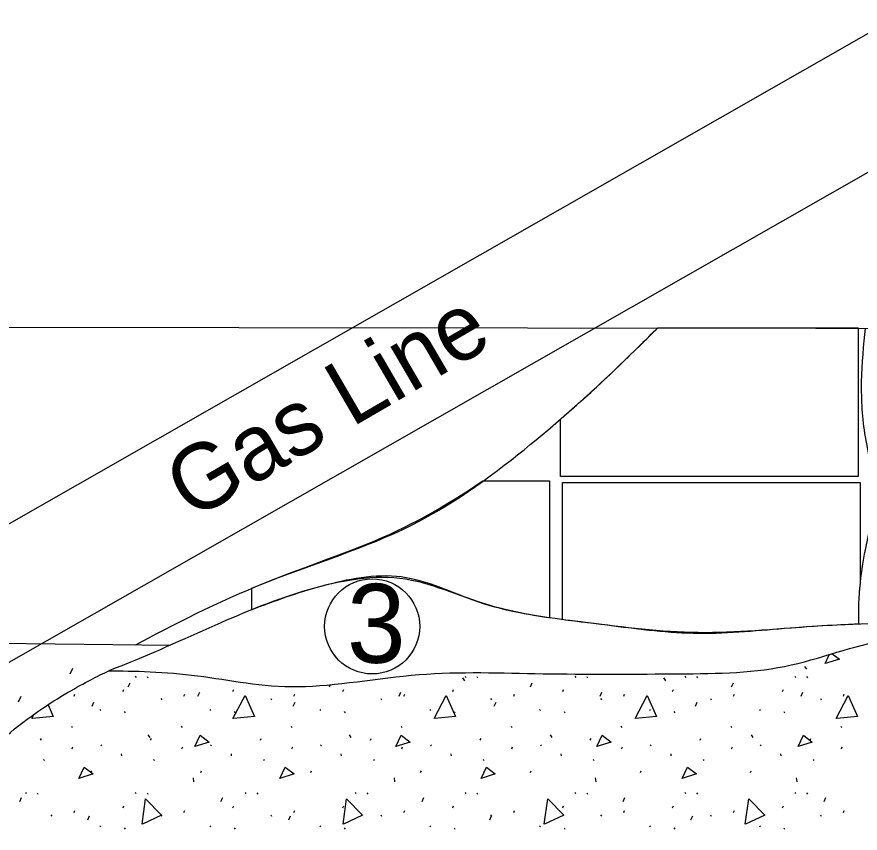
# Model space of a CAD drawing. Extents: x 1 to 19.8, y 6.7 to 26.8.
# Drawn here: x 5.002 to 6.929, y 16.405 to 18.27 of the extents above; entities that cross this region are included whole.
import ezdxf

# ---------------------------------------------------------------- set-up
doc = ezdxf.new("R2010")
doc.units = 0
for name, color, linetype in [('1 Context Lines', 7, 'Continuous'), ('3 Brick', 7, 'Continuous'), ('4 Pipes', 7, 'Continuous'), ('5 Text', 7, 'Continuous'), ('Fill', 7, 'Continuous'), ('Temp', 7, 'Continuous')]:
    doc.layers.add(name, color=color, linetype=linetype)

msp = doc.modelspace()

# ---------------------------------------------------------------- linework, layer by layer
at = {"layer": '1 Context Lines'}
for points in [[(6.3289, 15.5494), (6.3515, 15.5669), (6.4068, 15.6143), (6.444, 15.7255), (6.5693, 15.7697), (6.6679, 15.8689), (6.7391, 16.0118), (6.8556, 16.1437), (7.0142, 16.2476), (7.0435, 16.4004), (7.1069, 16.5121), (7.2264, 16.5428), (7.3677, 16.5861), (7.5234, 16.638), (7.6779, 16.6602), (7.7723, 16.7559), (7.8947, 16.8078), (8.0007, 16.8709), (8.1663, 16.9101), (8.1221, 17.0826), (8.1807, 17.2234), (8.3031, 17.2722), (8.3908, 17.3576), (8.5257, 17.3411), (8.6611, 17.3335), (8.8253, 17.3923), (8.9872, 17.3524), (9.1524, 17.3631), (9.3056, 17.3551), (9.4346, 17.3719), (9.5043, 17.3972), (9.527, 17.4062)], [(7.5945, 16.8944), (7.538, 16.8946), (7.3607, 16.895), (7.1168, 16.8884), (6.8163, 16.8803), (6.5593, 16.8526), (6.3004, 16.8866), (6.0755, 16.9132), (5.8845, 17.0108), (5.6497, 16.9629), (5.4451, 16.8768), (5.292, 16.806), (5.2123, 16.7759)], [(5.2123, 16.7759), (5.2673, 16.7756), (5.4164, 16.7717), (5.6334, 16.7218), (5.9231, 16.7784), (6.2005, 16.7669), (6.503, 16.7689), (6.7601, 16.7697), (6.9914, 16.8675), (7.2261, 16.8419), (7.3977, 16.8582), (7.5142, 16.8573), (7.5467, 16.8573), (7.5596, 16.8573)], [(3.9054, 15.6858), (3.9123, 15.6998), (3.9429, 15.7561), (4.0577, 15.8616), (4.2732, 15.9554), (4.4881, 16.0827), (4.7489, 16.178), (4.8132, 16.4643), (4.9816, 16.6405), (5.1274, 16.7337), (5.188, 16.7643), (5.2123, 16.7759)]]:
    msp.add_open_spline(points, degree=3, dxfattribs=at)
at = {"layer": '3 Brick'}
for p, q in [((6.4662, 17.5592), (6.9239, 17.5592)), ((6.9239, 17.5592), (6.9239, 17.2192)), ((6.2439, 17.2192), (6.2439, 17.3506)), ((6.0666, 17.2099), (6.2189, 17.2099)), ((6.2189, 17.2099), (6.2189, 16.8966)), ((6.9239, 17.2192), (6.2439, 17.2192)), ((6.2484, 17.2055), (6.9284, 17.2055)), ((6.2484, 16.8926), (6.2484, 17.2055)), ((6.9284, 17.2055), (6.9284, 16.9761)), ((5.5389, 16.9148), (5.5389, 16.9642)), ((2.8299, 16.8668), (5.3531, 16.834))]:
    msp.add_line(p, q, dxfattribs=at)
msp.add_lwpolyline([(3.5178, 23.5662), (3.5326, 17.5625), (8.1447, 17.5571)], dxfattribs=at)
for points in [[(6.2439, 17.3506), (6.2964, 17.3959), (6.3712, 17.4645), (6.4433, 17.5361), (6.4662, 17.5591)], [(5.5389, 16.9642), (5.671, 17.0187), (5.8596, 17.0756), (6.024, 17.1799), (6.0666, 17.2099)], [(6.2189, 16.8966), (6.1744, 16.903), (6.052, 16.9252), (5.8845, 17.0108), (5.693, 16.9717), (5.5897, 16.935), (5.5389, 16.9148)], [(6.9284, 16.9761), (6.9264, 16.9581), (6.9242, 16.9269), (6.9248, 16.8957), (6.9254, 16.8826)], [(6.9254, 16.8826), (6.9046, 16.8817), (6.7704, 16.8753), (6.5593, 16.8526), (6.3549, 16.8794), (6.2635, 16.8907), (6.2484, 16.8926)]]:
    msp.add_open_spline(points, degree=3, dxfattribs=at)
at = {"layer": '4 Pipes'}
for p, q in [((9.9596, 19.9507), (1.5556, 15.1553)), ((1.9345, 15.0549), (9.9752, 19.643))]:
    msp.add_line(p, q, dxfattribs=at)
at = {"layer": '5 Text'}
msp.add_circle((5.814, 16.8772), 0.1086, dxfattribs=at)
at = {"layer": 'Fill'}
for p, q in [((5.124, 16.7687), (5.1298, 16.7818)), ((6.8017, 16.7853), (6.8058, 16.7792)), ((5.2728, 16.7636), (5.2747, 16.7607)), ((5.2997, 16.7625), (5.3015, 16.7596)), ((6.0204, 16.7593), (6.0245, 16.7532)), ((6.026, 16.7636), (6.0279, 16.7607)), ((6.0529, 16.7625), (6.0548, 16.7596)), ((6.2771, 16.7636), (6.279, 16.7607)), ((6.304, 16.7625), (6.3059, 16.7596)), ((6.4797, 16.7593), (6.4838, 16.7532)), ((6.5282, 16.7636), (6.5301, 16.7607)), ((6.555, 16.7625), (6.5569, 16.7596)), ((6.7792, 16.7636), (6.7811, 16.7607)), ((6.8061, 16.7625), (6.808, 16.7596)), ((5.2569, 16.7394), (5.261, 16.7486)), ((5.7162, 16.7394), (5.7177, 16.7426)), ((6.1756, 16.7394), (6.1796, 16.7486)), ((6.6349, 16.7394), (6.639, 16.7486)), ((5.1331, 16.7177), (5.135, 16.722)), ((5.2449, 16.7286), (5.2468, 16.7328)), ((5.3841, 16.7177), (5.386, 16.722)), ((5.416, 16.7181), (5.4201, 16.7273)), ((5.496, 16.7286), (5.4979, 16.7328)), ((5.6352, 16.7177), (5.6371, 16.722)), ((5.7471, 16.7286), (5.749, 16.7328)), ((5.8753, 16.7181), (5.8794, 16.7273)), ((5.8863, 16.7177), (5.8882, 16.722)), ((5.9982, 16.7286), (6, 16.7328)), ((6.1374, 16.7177), (6.1393, 16.722)), ((6.2492, 16.7286), (6.2511, 16.7328)), ((6.3346, 16.7181), (6.3387, 16.7273)), ((6.3885, 16.7177), (6.3903, 16.722)), ((6.5003, 16.7286), (6.5022, 16.7328)), ((6.6395, 16.7177), (6.6414, 16.722)), ((6.7514, 16.7286), (6.7533, 16.7328)), ((6.794, 16.7181), (6.798, 16.7273)), ((6.8906, 16.7177), (6.8925, 16.722)), ((5.006, 16.7048), (5.0118, 16.7179)), ((5.1743, 16.6946), (5.1784, 16.7038)), ((5.3313, 16.7122), (5.3332, 16.7094)), ((5.5824, 16.7122), (5.5843, 16.7094)), ((5.6336, 16.6946), (5.6377, 16.7038)), ((5.8335, 16.7122), (5.8354, 16.7094)), ((6.0846, 16.7122), (6.0864, 16.7094)), ((6.093, 16.6946), (6.0971, 16.7038)), ((6.3356, 16.7122), (6.3375, 16.7094)), ((6.5523, 16.6946), (6.5564, 16.7038)), ((6.5867, 16.7122), (6.5886, 16.7094)), ((6.8378, 16.7122), (6.8397, 16.7094)), ((5.1921, 16.6875), (5.194, 16.6847)), ((5.2478, 16.6824), (5.2497, 16.6796)), ((5.4431, 16.6875), (5.445, 16.6847)), ((5.4989, 16.6824), (5.5008, 16.6796)), ((5.6942, 16.6875), (5.6961, 16.6847)), ((5.75, 16.6824), (5.7519, 16.6796)), ((5.9453, 16.6875), (5.9472, 16.6847)), ((6.0011, 16.6824), (6.003, 16.6796)), ((6.1964, 16.6875), (6.1983, 16.6847)), ((6.2522, 16.6824), (6.254, 16.6796)), ((6.4475, 16.6875), (6.4493, 16.6847)), ((6.5032, 16.6824), (6.5051, 16.6796)), ((6.6985, 16.6875), (6.7004, 16.6847)), ((6.7543, 16.6824), (6.7562, 16.6796)), ((5.1268, 16.6489), (5.1287, 16.646)), ((5.3779, 16.6489), (5.3798, 16.646)), ((5.629, 16.6489), (5.6308, 16.646)), ((5.88, 16.6489), (5.8819, 16.646)), ((6.1311, 16.6489), (6.133, 16.646)), ((6.3822, 16.6489), (6.3841, 16.646)), ((6.6333, 16.6489), (6.6351, 16.646)), ((6.8843, 16.6489), (6.8862, 16.646)), ((5.3018, 16.6294), (5.3059, 16.6233)), ((5.7611, 16.6294), (5.7652, 16.6233)), ((6.2204, 16.6294), (6.2245, 16.6233)), ((6.6798, 16.6294), (6.6838, 16.6233)), ((5.0566, 16.6172), (5.0585, 16.6214)), ((5.1938, 16.607), (5.1957, 16.6041)), ((5.3077, 16.6172), (5.3096, 16.6214)), ((5.4449, 16.607), (5.4468, 16.6041)), ((5.5588, 16.6172), (5.5607, 16.6214)), ((5.696, 16.607), (5.6979, 16.6041)), ((5.8098, 16.6172), (5.8117, 16.6214)), ((5.9471, 16.607), (5.949, 16.6041)), ((6.0609, 16.6172), (6.0628, 16.6214)), ((6.1981, 16.607), (6.2, 16.6041)), ((6.312, 16.6172), (6.3139, 16.6214)), ((6.4492, 16.607), (6.4511, 16.6041)), ((6.5631, 16.6172), (6.565, 16.6214)), ((6.7003, 16.607), (6.7022, 16.6041)), ((6.8141, 16.6172), (6.816, 16.6214)), ((5.1284, 16.5978), (5.1302, 16.6021)), ((5.2406, 16.586), (5.241, 16.5817)), ((5.3794, 16.5978), (5.3813, 16.6021)), ((5.4916, 16.586), (5.4921, 16.5817)), ((5.6305, 16.5978), (5.6324, 16.6021)), ((5.7427, 16.586), (5.7432, 16.5817)), ((5.8816, 16.5978), (5.8835, 16.6021)), ((5.9938, 16.586), (5.9943, 16.5817)), ((6.1327, 16.5978), (6.1345, 16.6021)), ((6.2449, 16.586), (6.2453, 16.5817)), ((6.3837, 16.5978), (6.3856, 16.6021)), ((6.4959, 16.586), (6.4964, 16.5817)), ((6.6348, 16.5978), (6.6367, 16.6021)), ((6.747, 16.586), (6.7475, 16.5817)), ((6.8859, 16.5978), (6.8878, 16.6021)), ((5.0635, 16.5735), (5.0654, 16.5706)), ((5.3146, 16.5735), (5.3164, 16.5706)), ((5.5656, 16.5735), (5.5675, 16.5706)), ((5.8167, 16.5735), (5.8186, 16.5706)), ((6.0678, 16.5735), (6.0697, 16.5706)), ((6.3189, 16.5735), (6.3208, 16.5706)), ((6.5699, 16.5735), (6.5718, 16.5706)), ((6.821, 16.5735), (6.8229, 16.5706)), ((5.1713, 16.5431), (5.1732, 16.5473)), ((5.4224, 16.5431), (5.4243, 16.5473)), ((5.6735, 16.5431), (5.6753, 16.5473)), ((5.9245, 16.5431), (5.9264, 16.5473)), ((6.1756, 16.5431), (6.1775, 16.5473)), ((6.4267, 16.5431), (6.4286, 16.5473)), ((6.6778, 16.5431), (6.6797, 16.5473)), ((5.4049, 16.5315), (5.4059, 16.5224)), ((5.8642, 16.5315), (5.8652, 16.5224)), ((6.3235, 16.5315), (6.3245, 16.5224)), ((6.7828, 16.5315), (6.7839, 16.5224)), ((5.0217, 16.498), (5.0236, 16.4952)), ((5.0486, 16.4969), (5.0505, 16.4941)), ((5.2728, 16.498), (5.2747, 16.4952)), ((5.2997, 16.4969), (5.3015, 16.4941)), ((5.5239, 16.498), (5.5257, 16.4952)), ((5.5507, 16.4969), (5.5526, 16.4941)), ((5.7749, 16.498), (5.7768, 16.4952)), ((5.8018, 16.4969), (5.8037, 16.4941)), ((6.026, 16.498), (6.0279, 16.4952)), ((6.0529, 16.4969), (6.0548, 16.4941)), ((6.2771, 16.498), (6.279, 16.4952)), ((6.304, 16.4969), (6.3059, 16.4941)), ((6.5282, 16.498), (6.5301, 16.4952)), ((6.555, 16.4969), (6.5569, 16.4941)), ((6.7792, 16.498), (6.7811, 16.4952)), ((6.8061, 16.4969), (6.808, 16.4941)), ((5.0091, 16.4774), (5.0132, 16.4866)), ((5.4685, 16.4774), (5.4725, 16.4866)), ((5.9278, 16.4774), (5.9319, 16.4866)), ((6.3871, 16.4774), (6.3912, 16.4866)), ((6.8464, 16.4774), (6.8505, 16.4866)), ((5.1331, 16.4521), (5.135, 16.4564)), ((5.2449, 16.463), (5.2468, 16.4673)), ((5.3841, 16.4521), (5.386, 16.4564)), ((5.496, 16.463), (5.4979, 16.4673)), ((5.6352, 16.4521), (5.6371, 16.4564)), ((5.7471, 16.463), (5.749, 16.4673)), ((5.8863, 16.4521), (5.8882, 16.4564)), ((5.9982, 16.463), (6, 16.4673)), ((6.1374, 16.4521), (6.1393, 16.4564)), ((6.2492, 16.463), (6.2511, 16.4673)), ((6.3885, 16.4521), (6.3903, 16.4564)), ((6.5003, 16.463), (6.5022, 16.4673)), ((6.6395, 16.4521), (6.6414, 16.4564)), ((6.7514, 16.463), (6.7533, 16.4673)), ((6.8906, 16.4521), (6.8925, 16.4564)), ((5.0802, 16.4466), (5.0821, 16.4438)), ((5.1641, 16.4356), (5.1682, 16.4448)), ((5.3313, 16.4466), (5.3332, 16.4438)), ((5.5824, 16.4466), (5.5843, 16.4438)), ((5.6234, 16.4356), (5.6275, 16.4448)), ((5.8335, 16.4466), (5.8354, 16.4438)), ((6.0828, 16.4356), (6.0869, 16.4448)), ((6.0846, 16.4466), (6.0864, 16.4438)), ((6.3356, 16.4466), (6.3375, 16.4438)), ((6.5421, 16.4356), (6.5462, 16.4448)), ((6.5867, 16.4466), (6.5886, 16.4438)), ((6.8378, 16.4466), (6.8397, 16.4438)), ((5.1921, 16.4219), (5.194, 16.4191)), ((5.2478, 16.4168), (5.2497, 16.414)), ((5.4431, 16.4219), (5.445, 16.4191)), ((5.4989, 16.4168), (5.5008, 16.414)), ((5.6942, 16.4219), (5.6961, 16.4191)), ((5.75, 16.4168), (5.7519, 16.414)), ((5.9453, 16.4219), (5.9472, 16.4191)), ((6.0011, 16.4168), (6.003, 16.414)), ((6.1964, 16.4219), (6.1983, 16.4191)), ((6.2522, 16.4168), (6.254, 16.414)), ((6.4475, 16.4219), (6.4493, 16.4191)), ((6.5032, 16.4168), (6.5051, 16.414)), ((6.6985, 16.4219), (6.7004, 16.4191)), ((6.7543, 16.4168), (6.7562, 16.414))]:
    msp.add_line(p, q, dxfattribs=at)
for points in [[(6.8637, 16.8156), (6.8811, 16.8026), (6.8484, 16.7924)], [(6.8484, 16.7924), (6.8589, 16.8141)], [(5.496, 16.6671), (5.5235, 16.7191), (5.5449, 16.6712), (5.497, 16.6671)], [(5.9553, 16.6671), (5.9828, 16.7191), (6.0043, 16.6712), (5.9563, 16.6671)], [(6.4146, 16.6671), (6.4422, 16.7191), (6.4636, 16.6712), (6.4156, 16.6671)], [(6.8739, 16.6671), (6.9015, 16.7191), (6.9229, 16.6712), (6.875, 16.6671)], [(5.0735, 16.6982), (5.0856, 16.6712), (5.0377, 16.6671)], [(5.0367, 16.6671), (5.0412, 16.6756)], [(5.4089, 16.6029), (5.4211, 16.6284), (5.4415, 16.6131), (5.4089, 16.6029)], [(5.8682, 16.6029), (5.8804, 16.6284), (5.9008, 16.6131), (5.8682, 16.6029)], [(6.3275, 16.6029), (6.3397, 16.6284), (6.3601, 16.6131), (6.3275, 16.6029)], [(6.7868, 16.6029), (6.799, 16.6284), (6.8194, 16.6131), (6.7868, 16.6029)], [(5.1439, 16.53), (5.1562, 16.5555), (5.1766, 16.5402), (5.1439, 16.53)], [(5.6033, 16.53), (5.6155, 16.5555), (5.6359, 16.5402), (5.6033, 16.53)], [(6.0626, 16.53), (6.0748, 16.5555), (6.0952, 16.5402), (6.0626, 16.53)], [(6.5219, 16.53), (6.5341, 16.5555), (6.5545, 16.5402), (6.5219, 16.53)], [(5.2882, 16.4251), (5.2963, 16.4834), (5.3328, 16.4456), (5.2891, 16.4254)], [(5.7475, 16.4251), (5.7556, 16.4834), (5.7921, 16.4456), (5.7485, 16.4254)], [(6.2068, 16.4251), (6.2149, 16.4834), (6.2514, 16.4456), (6.2078, 16.4254)], [(6.6661, 16.4251), (6.6742, 16.4834), (6.7107, 16.4456), (6.6671, 16.4254)]]:
    msp.add_lwpolyline(points, dxfattribs=at)
at = {"layer": 'Temp'}
for points in [[(5.2741, 16.835), (5.3544, 16.8787), (5.5687, 16.9888), (5.9148, 17.0897), (6.1932, 17.3022), (6.3623, 17.4558), (6.4433, 17.5361), (6.4662, 17.5591)], [(6.9404, 17.5585), (6.936, 17.5211), (6.9281, 17.4347), (6.9354, 17.3117), (6.9706, 17.1782), (6.9376, 17.0523), (6.9237, 16.9489), (6.9248, 16.8957), (6.9254, 16.8826)]]:
    msp.add_open_spline(points, degree=3, dxfattribs=at)

# ---------------------------------------------------------------- texts
at = {"layer": '4 Pipes'}
msp.add_text('Gas Line', height=0.15, rotation=30.2419, dxfattribs=at).set_placement((5.4009, 17.1174))
at = {"layer": '5 Text'}
msp.add_text('3', height=0.18, dxfattribs=at).set_placement((5.7564, 16.7941))

doc.saveas('drawing.dxf')
